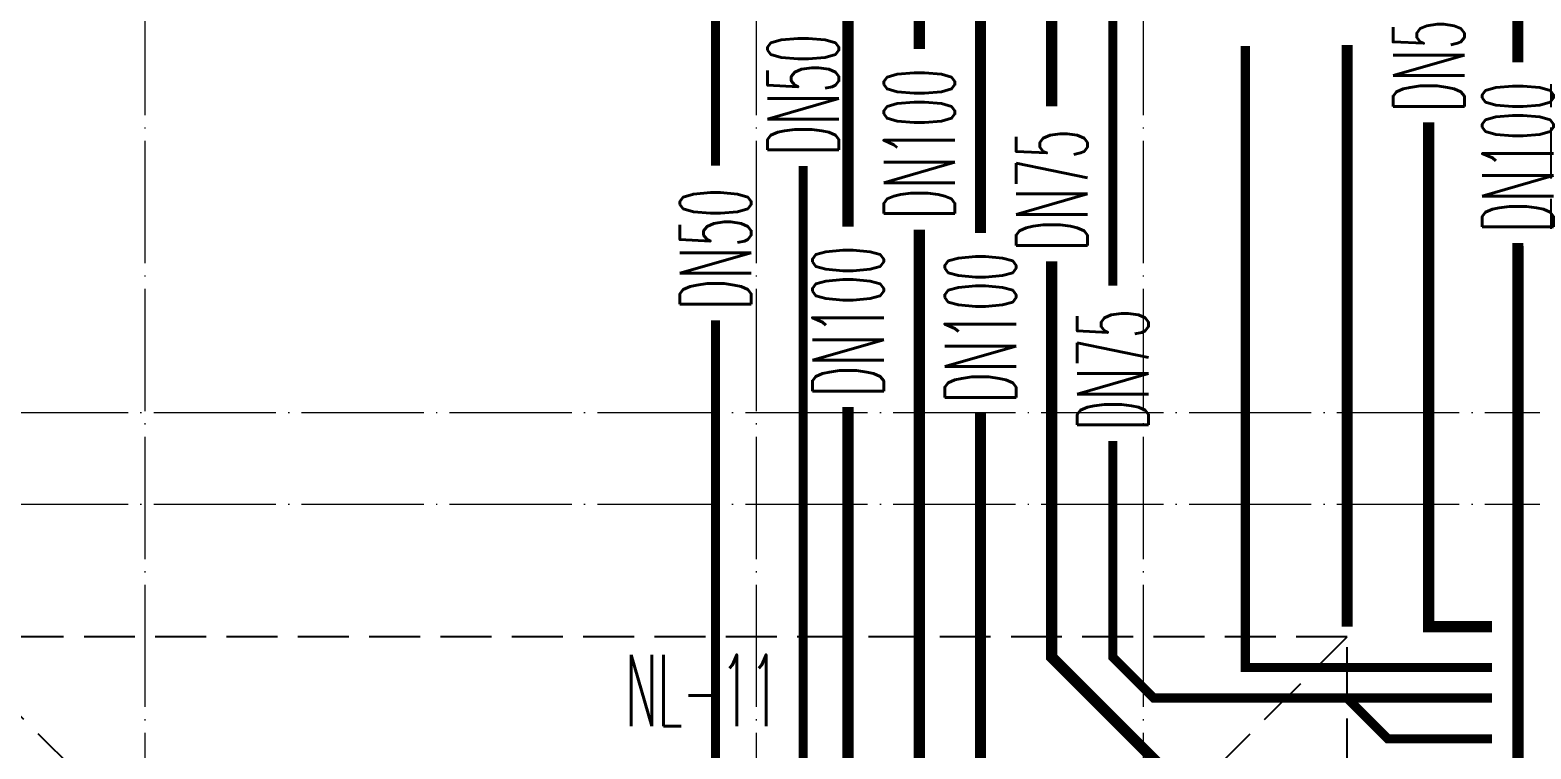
# Model space of a CAD drawing. Extents: x 27938 to 1042331, y -235042 to 1535213.
# Drawn here: x 708052 to 715419, y 684007 to 687535 of the extents above; entities that cross this region are included whole.
import ezdxf

# ---------------------------------------------------------------- set-up
doc = ezdxf.new("R2010")
doc.units = 0
doc.header["$LTSCALE"] = 1000
doc.header["$MEASUREMENT"] = 0
doc.linetypes.add('DASH', pattern=[0.35, 0.25, -0.1])
doc.linetypes.add('DOTE', pattern=[2.42, 2, -0.2, 0.02, -0.2])
for name, color, linetype in [('DIM_凝结', 3, 'Continuous'), ('PIPE-不分区消火栓', 1, 'X'), ('PIPE-凝结', 150, 'N'), ('PIPE-污水', 2, 'W'), ('PIPE-管井排水', 210, 'GF'), ('PIPE-给水', 3, 'J1'), ('PIPE-给水中', 72, 'J2'), ('PIPE-雨水', 4, 'Y'), ('PIPE-餐饮排水', 41, 'P'), ('TEXT_凝结', 7, 'Continuous'), ('TEXT_污水', 7, 'Continuous'), ('TEXT_管井排水', 7, 'Continuous'), ('TEXT_给水', 7, 'Continuous'), ('TEXT_雨水', 7, 'Continuous'), ('TEXT_餐饮排水', 7, 'Continuous'), ('卫生间', 6, 'Continuous')]:
    doc.layers.add(name, color=color, linetype=linetype)
doc.layers.add('DOTE', color=19, linetype='DOTE', lineweight=9)
doc.styles.add('_TWT_PIPEDN', font='SIMPLEX.shx', dxfattribs={"width": 0.6, "oblique": 10, "height": 3, "bigfont": 'HZTXT.shx'})
doc.styles.add('_TWT_SERIAL', font='simplex.shx', dxfattribs={"width": 0.6, "oblique": 10, "height": 3, "bigfont": 'aadri.shx'})
doc.styles.get("Standard").update_dxf_attribs({"font": 'gbenor.shx', "bigfont": 'gbcbig.shx'})
doc.linetypes.add('GF', pattern='A,3,-0.2,["GF",Standard,S=0.25,R=0,X=-0.1,Y=-0.115],-0.35', length=3.55)
doc.linetypes.add('J1', pattern='A,3,-0.2,["J1",Standard,S=0.25,R=0,X=-0.1,Y=-0.115],-0.35', length=3.55)
doc.linetypes.add('J2', pattern='A,3,-0.2,["J2",Standard,S=0.25,R=0,X=-0.1,Y=-0.115],-0.35', length=3.55)
doc.linetypes.add('N', pattern='A,3,-0.2,["N",Standard,S=0.25,R=0,X=-0.1,Y=-0.115],-0.2', length=3.4)
doc.linetypes.add('P', pattern='A,3,-0.2,["P",Standard,S=0.25,R=0,X=-0.1,Y=-0.115],-0.2', length=3.4)
doc.linetypes.add('W', pattern='A,3,-0.2,["W",Standard,S=0.25,R=0,X=-0.1,Y=-0.115],-0.2', length=3.4)
doc.linetypes.add('X', pattern='A,3,-0.2,["X",Standard,S=0.25,R=0,X=-0.1,Y=-0.115],-0.25', length=3.45)
doc.linetypes.add('Y', pattern='A,3,-0.2,["Y",Standard,S=0.25,R=0,X=-0.1,Y=-0.115],-0.2', length=3.4)

# ---------------------------------------------------------------- blocks, each defined once
blk = doc.blocks.new('HFTHFFGHFH')
at = {"layer": 'DOTE', "linetype": 'DOTE', "ltscale": 0.3}
for p, q in [((562516.6, 602648.8), (562516.6, 612948.8)), ((565516.6, 602648.8), (565516.6, 612948.8)), ((567416.6, 602648.8), (567416.6, 612948.8)), ((587116.6, 608448.8), (534316.6, 608448.8)), ((587116.6, 607998.8), (534316.6, 607998.8))]:
    blk.add_line(p, q, dxfattribs=at)
blk = doc.blocks.new('BFBTCSD')
at = {"layer": '卫生间', "color": 159, "linetype": 'DASH', "true_color": 0x22346e}
for p, q in [((700016.6, 683657.2), (699116.6, 684557.2)), ((705116.6, 683657.2), (706016.6, 684557.2))]:
    blk.add_line(p, q, dxfattribs=at)
blk.add_lwpolyline([(696416.8, 689157.2), (698116.6, 689157.2), (698116.6, 684657.2), (697816.6, 684657.2), (697816.6, 683557.2), (699116.6, 683557.2), (699116.6, 684557.2), (706016.6, 684557.2), (706016.6, 683557.2), (706816.6, 683557.2)], dxfattribs=at)

msp = doc.modelspace()

# ---------------------------------------------------------------- hatches: boundary and pattern name
at = {"layer": 'PIPE-不分区消火栓'}
for points in [[(714016.6, 684407.2), (714016.6, 684384.7), (713994.1, 684384.7)], [(714016.6, 684407.2), (713994.1, 684407.2), (713994.1, 684384.7)]]:
    msp.add_hatch(color=256, dxfattribs=at).paths.add_polyline_path(points)
at = {"layer": 'PIPE-管井排水'}
for points in [[(713366.6, 684457.1), (713344.1, 684457.1), (713344.1, 684447.8)], [(713366.6, 684457.1), (713350.7, 684441.2), (713344.1, 684447.8)], [(713566.6, 684257.1), (713550.7, 684241.2), (713557.3, 684234.6)], [(713566.6, 684257.1), (713566.6, 684234.6), (713557.3, 684234.6)], [(714716.6, 684057.2), (714700.6, 684041.3), (714707.2, 684034.7)], [(714716.6, 684057.2), (714716.6, 684034.7), (714707.2, 684034.7)]]:
    msp.add_hatch(color=256, dxfattribs=at).paths.add_polyline_path(points)
at = {"layer": 'PIPE-给水'}
for points in [[(714916.6, 684607.2), (714916.6, 684579.7), (714889.1, 684579.7)], [(714916.6, 684607.2), (714889.1, 684607.2), (714889.1, 684579.7)]]:
    msp.add_hatch(color=256, dxfattribs=at).paths.add_polyline_path(points)
at = {"layer": 'PIPE-餐饮排水'}
for points in [[(713066.6, 684457.2), (713047.1, 684437.8), (713039.1, 684445.8)], [(713066.6, 684457.2), (713039.1, 684457.2), (713039.1, 684445.8)]]:
    msp.add_hatch(color=256, dxfattribs=at).paths.add_polyline_path(points)

# ---------------------------------------------------------------- linework, layer by layer
at = {"layer": 'PIPE-不分区消火栓', "const_width": 45}
for points in [[(714016.6, 687457), (714016.6, 684407.2)], [(715227.4, 684407.2), (714016.6, 684407.2)]]:
    msp.add_lwpolyline(points, dxfattribs=at)
at = {"layer": 'PIPE-凝结', "const_width": 45}
for points in [[(711416.3, 686869.3), (711416.3, 688107.2)], [(711846.6, 682837.2), (711846.6, 686868.1)], [(711416.3, 682787.2), (711416.3, 686111.3)]]:
    msp.add_lwpolyline(points, dxfattribs=at)
at = {"layer": 'PIPE-污水', "const_width": 55}
for points in [[(712066.6, 686570.5), (712066.6, 689910.8)], [(712416.6, 687441.3), (712416.6, 689707.2)], [(712416.6, 682454.7), (712416.6, 686555.3)], [(712066.6, 682327.2), (712066.6, 685684.5)]]:
    msp.add_lwpolyline(points, dxfattribs=at)
at = {"layer": 'PIPE-管井排水', "const_width": 45}
for points in [[(713366.6, 686280.3), (713366.6, 688007.2)], [(713366.6, 684457.1), (713366.6, 685518.6)], [(713366.6, 684457.1), (713566.6, 684257.1)], [(714516.6, 684257.1), (713566.6, 684257.1)], [(715227.4, 684257.1), (714516.6, 684257.1)], [(714516.6, 684257.1), (714716.6, 684057.2)], [(715227.5, 684057.2), (714716.6, 684057.2)]]:
    msp.add_lwpolyline(points, dxfattribs=at)
at = {"layer": 'PIPE-给水', "const_width": 55}
for points in [[(714916.6, 684607.2), (714916.6, 687081.4)], [(715227.4, 684607.2), (714916.6, 684607.2)]]:
    msp.add_lwpolyline(points, dxfattribs=at)
at = {"layer": 'PIPE-给水中', "const_width": 55}
msp.add_lwpolyline([(714516.6, 687461.1), (714516.6, 684607.2)], dxfattribs=at)
at = {"layer": 'PIPE-雨水', "const_width": 55}
for points in [[(715354.4, 687376.1), (715353.8, 690799.8)], [(715355.1, 683287.1), (715354.5, 686490.1)]]:
    msp.add_lwpolyline(points, dxfattribs=at)
at = {"layer": 'PIPE-餐饮排水', "const_width": 55}
for points in [[(713066.6, 687161.4), (713066.6, 689910.8)], [(712716.6, 686539.4), (712716.6, 689886.4)], [(713066.6, 684457.2), (713066.6, 686399.7)], [(712716.6, 682389.9), (712716.6, 685653.4)], [(714566.6, 682957.2), (713066.6, 684457.2)]]:
    msp.add_lwpolyline(points, dxfattribs=at)

# ---------------------------------------------------------------- block references
msp.add_blockref('HFTHFFGHFH', (146100, 77208.4))
at = {"color": 8, "xscale": -1}
msp.add_blockref('BFBTCSD', (1413633.2, 0), dxfattribs=at)

# ---------------------------------------------------------------- texts
at = {"layer": 'DIM_凝结', "color": 7, "style": '_TWT_SERIAL', "width": 0.48}
msp.add_text('NL-11', height=350, dxfattribs=at).set_placement((710973.3, 684119.8))
at = {"layer": 'TEXT_凝结', "style": '_TWT_PIPEDN', "width": 0.48}
for p in [(712021.6, 686918.1), (711591.3, 686161.3)]:
    msp.add_text('DN50', height=350, rotation=90, dxfattribs=at).set_placement(p)
at = {"layer": 'TEXT_污水', "style": '_TWT_PIPEDN', "width": 0.48}
for p in [(712591.6, 686605.3), (712241.6, 685734.5)]:
    msp.add_text('DN100', height=350, rotation=90, dxfattribs=at).set_placement(p)
at = {"layer": 'TEXT_管井排水', "style": '_TWT_PIPEDN', "width": 0.48}
msp.add_text('DN75', height=350, rotation=90, dxfattribs=at).set_placement((713541.6, 685568.6))
at = {"layer": 'TEXT_给水', "style": '_TWT_PIPEDN', "width": 0.48}
msp.add_text('DN50', height=350, rotation=90, dxfattribs=at).set_placement((715091.6, 687131.4))
at = {"layer": 'TEXT_雨水', "style": '_TWT_PIPEDN', "width": 0.48}
msp.add_text('DN100', height=350, rotation=90.00945, dxfattribs=at).set_placement((715529.5, 686540.2))
at = {"layer": 'TEXT_餐饮排水', "style": '_TWT_PIPEDN', "width": 0.48}
for s, p in [('DN75', (713241.6, 686449.7)), ('DN100', (712891.6, 685703.4))]:
    msp.add_text(s, height=350, rotation=90, dxfattribs=at).set_placement(p)

doc.saveas('drawing.dxf')
